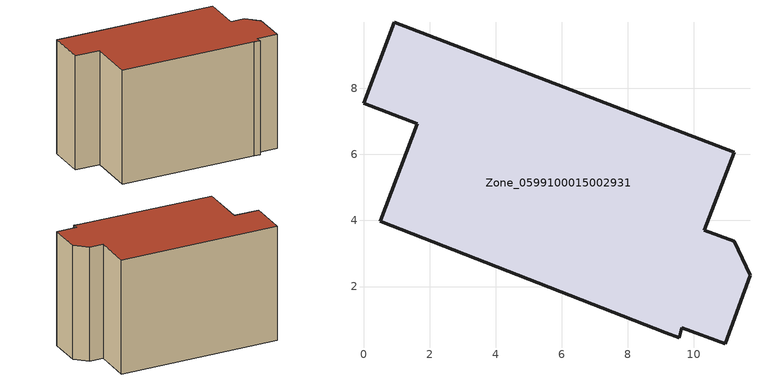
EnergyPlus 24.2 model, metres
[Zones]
Zone_0599100015002931
 floor ground (C_G): 9.15,0.6 0.51,3.97 1.62,6.93 0,7.55 0.93,10 11.21,6.07 10.32,3.7 11.22,3.37 11.7,2.34 10.94,0.27 9.63,0.76 9.55,0.46 z0.73
 wall outside (C_F): 0.51,3.97 9.15,0.6 9.55,0.46 9.63,0.76 10.94,0.27 11.7,2.34 11.22,3.37 10.32,3.7 11.21,6.07 0.93,10 0,7.55 1.62,6.93 0.51,3.97 z0.73:8.74
 roof outside (C_R): 9.63,0.76 10.94,0.27 11.7,2.34 11.22,3.37 10.32,3.7 11.21,6.07 0.93,10 0,7.55 1.62,6.93 0.51,3.97 9.15,0.6 9.55,0.46 z8.74
[BUILDING]
Pand.0599100015002931: North Axis=0; Terrain=City; Loads Convergence Tolerance Value=0.04; Temperature Convergence Tolerance Value=0.4; Solar Distribution=FullExterior; Maximum Number of Warmup Days=25; Minimum Number of Warmup Days=1
[Site:Location]
Rotterdam.The.Hague.AP_ZH_NLD Design_Conditions: Latitude=51.96; Longitude=4.45; Time Zone=1; Elevation=-4.5
[SITE:GROUNDTEMPERATURE:BUILDINGSURFACE]
18, 18, 18, 18, 18, 18, 18, 18, 18, 18, 18, 18
[MATERIAL] Thermal Absorptance=0.9; Solar Absorptance=0.7; Visible Absorptance=0.7
Name | Roughness | Thickness | Conductivity | Density | Specific Heat
G.TC.1965-1974 | MediumSmooth | 0.15 | 0.882353 | 540 | 1210
F.TC.1965-1974 | Rough | 0.3 | 0.697674 | 1920 | 840
R.TC.1965-1974 | MediumRough | 0.2 | 0.232558 | 1500 | 1000
[CONSTRUCTION]
C_G: G.TC.1965-1974
C_F: F.TC.1965-1974
C_R: R.TC.1965-1974
[ZONE]
Zone_0599100015002931: Type=1; Multiplier=1; Ceiling Height=Autocalculate; Volume=Autocalculate; Floor Area=autocalculate; Part of Total Floor Area=Yes
[ZONEINFILTRATION:DESIGNFLOWRATE]
Infil_Zone_0599100015002931: Zone or ZoneList or Space or SpaceList=Zone_0599100015002931; Schedule=AlwaysOn; Design Flow Rate Calculation Method=Flow/Area; Flow Rate per Floor Area=0.003; Constant Term Coefficient=1; Temperature Term Coefficient=0; Velocity Term Coefficient=0; Velocity Squared Term Coefficient=0
[HVACTEMPLATE:ZONE:IDEALLOADSAIRSYSTEM]
Zone_0599100015002931: Maximum Heating Supply Air Temperature=50; Minimum Cooling Supply Air Temperature=13; Maximum Heating Supply Air Humidity Ratio=0.0156; Minimum Cooling Supply Air Humidity Ratio=0.0077; Heating Limit=NoLimit; Cooling Limit=NoLimit; Dehumidification Control Type=ConstantSensibleHeatRatio; Cooling Sensible Heat Ratio=0.7; Dehumidification Setpoint=60; Humidification Control Type=None; Humidification Setpoint=30; Outdoor Air Method=None; Outdoor Air Flow Rate per Person=0.00944; Outdoor Air Flow Rate per Zone Floor Area=0; Outdoor Air Flow Rate per Zone=0; Demand Controlled Ventilation Type=None; Outdoor Air Economizer Type=NoEconomizer; Heat Recovery Type=None; Sensible Heat Recovery Effectiveness=0.7; Latent Heat Recovery Effectiveness=0.65
[ZONECONTROL:THERMOSTAT]
ThermostatControl_Zone_0599100015002931: Zone or ZoneList=Zone_0599100015002931; Control Type Schedule=DualSetpointControlType; Control 1=Thermostat_Zone_0599100015002931; Temperature Difference Between Cutout And Setpoint=0
[THERMOSTATSETPOINT:DUALSETPOINT]
Thermostat_Zone_0599100015002931: Heating Setpoint Temperature Schedule=HeatingSetpoint_Zone_0599100015002931; Cooling Setpoint Temperature Schedule=CoolingSetpoint_Zone_0599100015002931
[SCHEDULE:COMPACT]
HeatingSetpoint_Zone_0599100015002931: Through: 12/31, For: AllDays, Until: 24:00, 21
CoolingSetpoint_Zone_0599100015002931: Through: 12/31, For: AllDays, Until: 24:00, 24
DualSetpointControlType: Through: 12/31, For: AllDays, Until: 24:00, 4
AlwaysOn: Through: 12/31, For: AllDays, Until: 24:00, 1
